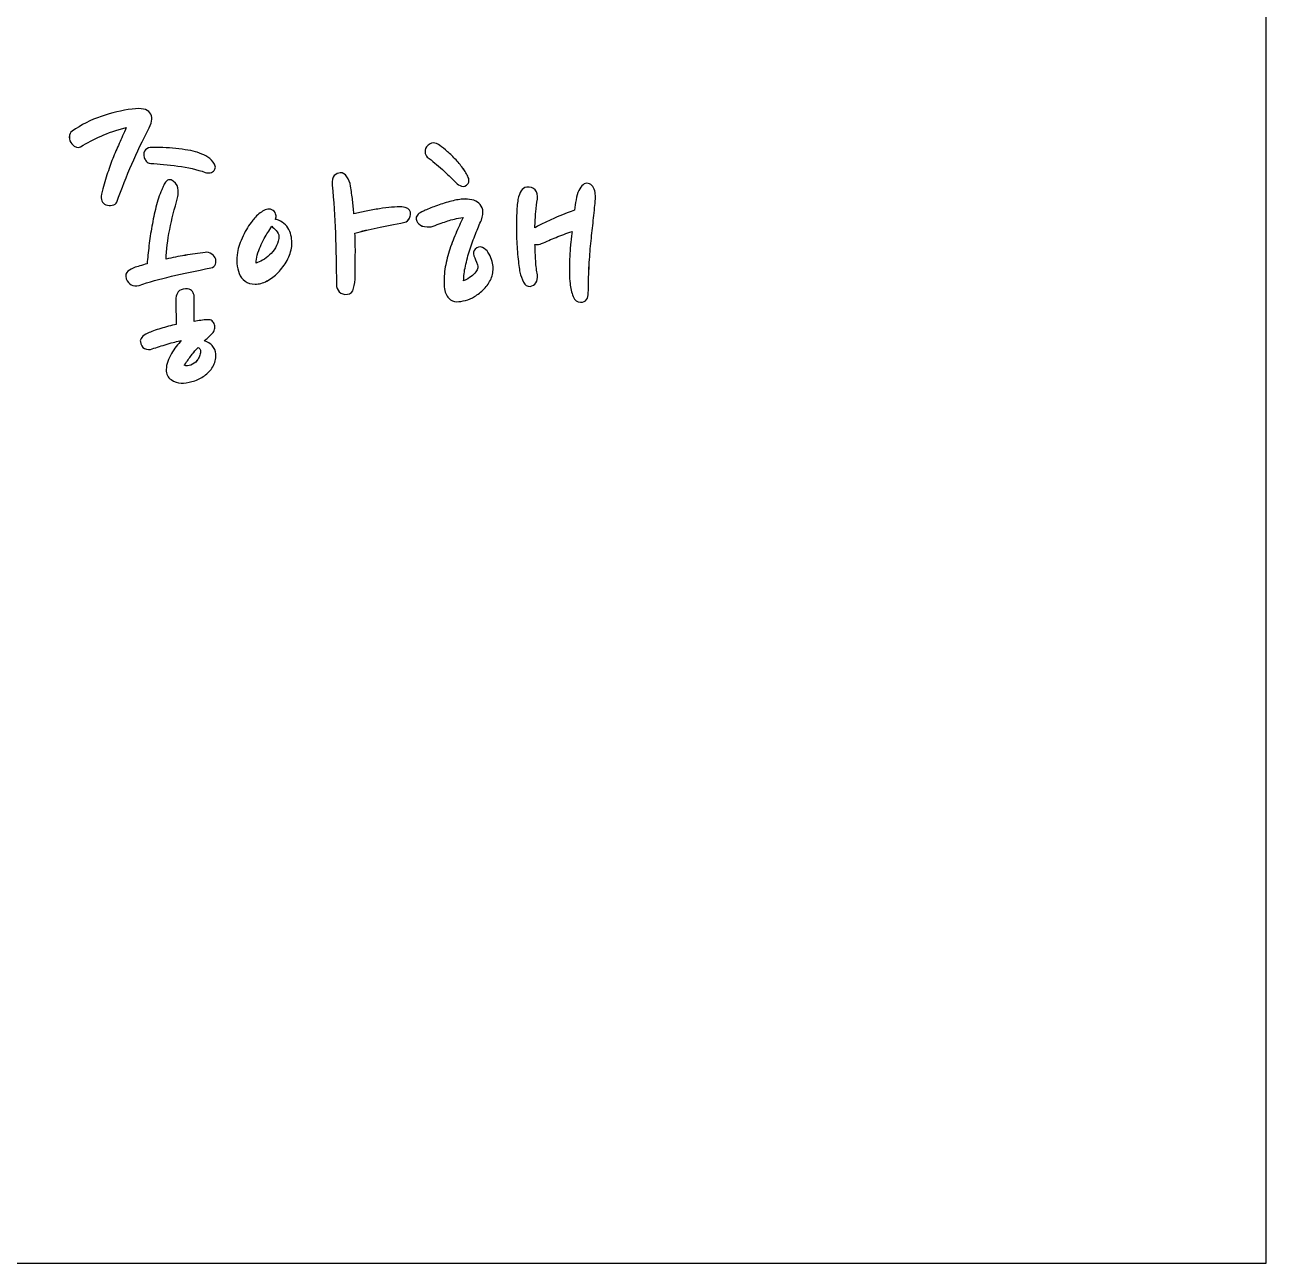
# Model space of a CAD drawing. Extents: x 4 to 1178, y 0 to 800.
# Drawn here: x 346.7 to 438.5, y 225.3 to 316.9 of the extents above; entities that cross this region are included whole.
import ezdxf

# ---------------------------------------------------------------- set-up
doc = ezdxf.new("R2010")
doc.units = 0
doc.header["$MEASUREMENT"] = 0
doc.layers.add('_U_B808_U_C774_U_C5B4_1', color=7, linetype='CONTINUOUS')

# ---------------------------------------------------------------- blocks, each defined once
blk = doc.blocks.new('BLOCK_30')
at = {"layer": '_U_B808_U_C774_U_C5B4_1', "color": 3}
blk.add_open_spline([(355.863, 309.252), (355.379, 308.318), (354.951, 307.42), (354.579, 306.558), (354.207, 305.695), (353.838, 304.76), (353.472, 303.751), (353.412, 303.634), (353.3, 303.558), (353.136, 303.523), (352.973, 303.488), (352.817, 303.501), (352.67, 303.561), (352.374, 303.666), (352.266, 303.924), (352.344, 304.335), (352.483, 304.862), (352.617, 305.337), (352.748, 305.761), (352.878, 306.186), (353.019, 306.588), (353.171, 306.968), (353.323, 307.348), (353.483, 307.721), (353.649, 308.086), (353.816, 308.451), (353.991, 308.845), (354.173, 309.27), (353.459, 309.086), (352.838, 308.876), (352.31, 308.639), (351.781, 308.402), (351.278, 308.139), (350.8, 307.85), (350.591, 307.735), (350.377, 307.803), (350.157, 308.055), (350.026, 308.203), (349.96, 308.373), (349.962, 308.564), (349.964, 308.754), (350.032, 308.9), (350.167, 309.002), (350.839, 309.465), (351.558, 309.828), (352.324, 310.092), (353.09, 310.355), (353.852, 310.535), (354.609, 310.63), (355.278, 310.726), (355.714, 310.637), (355.919, 310.364), (356.124, 310.09), (356.105, 309.719), (355.863, 309.252)], degree=3, knots=[0, 0, 0, 0, 1, 1, 1, 2, 2, 2, 3, 3, 3, 4, 4, 4, 5, 5, 5, 6, 6, 6, 7, 7, 7, 8, 8, 8, 9, 9, 9, 10, 10, 10, 11, 11, 11, 12, 12, 12, 13, 13, 13, 14, 14, 14, 15, 15, 15, 16, 16, 16, 17, 17, 17, 18, 18, 18, 18], dxfattribs=at)
blk = doc.blocks.new('BLOCK_31')
at = {"layer": '_U_B808_U_C774_U_C5B4_1', "color": 3}
blk.add_open_spline([(355.123, 297.592), (354.662, 297.479), (354.345, 297.644), (354.171, 298.086), (354.1, 298.351), (354.142, 298.538), (354.299, 298.646), (354.456, 298.755), (354.602, 298.837), (354.735, 298.895), (354.869, 298.938), (355.018, 298.984), (355.182, 299.034), (355.345, 299.083), (355.524, 299.136), (355.717, 299.193), (355.751, 299.604), (355.796, 300.047), (355.853, 300.524), (355.909, 301), (355.981, 301.48), (356.068, 301.964), (356.154, 302.447), (356.255, 302.919), (356.371, 303.38), (356.487, 303.842), (356.628, 304.269), (356.795, 304.664), (356.841, 304.766), (356.89, 304.876), (356.943, 304.993), (356.996, 305.11), (357.057, 305.204), (357.124, 305.277), (357.191, 305.35), (357.266, 305.393), (357.348, 305.407), (357.429, 305.421), (357.529, 305.383), (357.647, 305.294), (357.897, 305.1), (358.021, 304.875), (358.018, 304.619), (358.015, 304.362), (357.999, 304.175), (357.968, 304.058), (357.738, 303.282), (357.544, 302.502), (357.388, 301.719), (357.232, 300.935), (357.143, 300.206), (357.122, 299.531), (357.568, 299.644), (358.036, 299.739), (358.526, 299.814), (359.016, 299.89), (359.513, 299.962), (360.018, 300.03), (360.181, 300.058), (360.344, 300.013), (360.506, 299.894), (360.668, 299.774), (360.763, 299.656), (360.791, 299.539), (360.82, 299.42), (360.811, 299.292), (360.765, 299.153), (360.719, 299.014), (360.607, 298.924), (360.429, 298.882), (359.359, 298.672), (358.386, 298.465), (357.509, 298.262), (356.632, 298.058), (355.837, 297.835), (355.123, 297.592)], degree=3, knots=[0, 0, 0, 0, 1, 1, 1, 2, 2, 2, 3, 3, 3, 4, 4, 4, 5, 5, 5, 6, 6, 6, 7, 7, 7, 8, 8, 8, 9, 9, 9, 10, 10, 10, 11, 11, 11, 12, 12, 12, 13, 13, 13, 14, 14, 14, 15, 15, 15, 16, 16, 16, 17, 17, 17, 18, 18, 18, 19, 19, 19, 20, 20, 20, 21, 21, 21, 22, 22, 22, 23, 23, 23, 24, 24, 24, 25, 25, 25, 25], dxfattribs=at)
blk = doc.blocks.new('BLOCK_32')
at = {"layer": '_U_B808_U_C774_U_C5B4_1', "color": 3}
blk.add_open_spline([(359.185, 296.869), (359.183, 296.649), (359.183, 296.344), (359.187, 295.955), (359.191, 295.566), (359.191, 295.225), (359.188, 294.932), (359.515, 294.987), (359.849, 295.027), (360.19, 295.054), (360.324, 295.067), (360.435, 295.036), (360.523, 294.962), (360.611, 294.888), (360.669, 294.796), (360.698, 294.685), (360.726, 294.575), (360.729, 294.461), (360.706, 294.344), (360.682, 294.227), (360.625, 294.125), (360.536, 294.037), (360.311, 293.834), (360.117, 293.645), (359.952, 293.471), (360.292, 293.365), (360.52, 293.208), (360.636, 293.002), (360.753, 292.795), (360.81, 292.582), (360.808, 292.362), (360.79, 292.024), (360.69, 291.728), (360.51, 291.473), (360.329, 291.218), (360.112, 291.007), (359.859, 290.841), (359.604, 290.675), (359.329, 290.553), (359.032, 290.475), (358.734, 290.398), (358.467, 290.36), (358.23, 290.362), (357.978, 290.38), (357.731, 290.467), (357.488, 290.623), (357.245, 290.779), (357.125, 291.027), (357.128, 291.364), (357.13, 291.555), (357.169, 291.753), (357.245, 291.957), (357.321, 292.162), (357.412, 292.359), (357.518, 292.549), (357.624, 292.739), (357.741, 292.914), (357.868, 293.074), (357.996, 293.234), (358.119, 293.379), (358.24, 293.51), (357.957, 293.454), (357.612, 293.366), (357.203, 293.246), (356.793, 293.125), (356.425, 293.008), (356.098, 292.894), (355.905, 292.822), (355.716, 292.831), (355.531, 292.921), (355.347, 293.011), (355.241, 293.181), (355.214, 293.431), (355.2, 293.519), (355.238, 293.621), (355.328, 293.738), (355.419, 293.854), (355.568, 293.963), (355.776, 294.064), (355.88, 294.107), (356.018, 294.16), (356.19, 294.224), (356.36, 294.289), (356.539, 294.349), (356.725, 294.406), (356.911, 294.463), (357.104, 294.516), (357.305, 294.566), (357.506, 294.615), (357.695, 294.661), (357.873, 294.703), (357.862, 295.04), (357.854, 295.363), (357.85, 295.671), (357.845, 295.98), (357.845, 296.303), (357.849, 296.64), (357.865, 296.845), (357.923, 297.006), (358.02, 297.123), (358.118, 297.239), (358.293, 297.311), (358.545, 297.337), (358.752, 297.335), (358.904, 297.29), (359, 297.201), (359.095, 297.112), (359.157, 297.001), (359.185, 296.869)], degree=3, knots=[0, 0, 0, 0, 1, 1, 1, 2, 2, 2, 3, 3, 3, 4, 4, 4, 5, 5, 5, 6, 6, 6, 7, 7, 7, 8, 8, 8, 9, 9, 9, 10, 10, 10, 11, 11, 11, 12, 12, 12, 13, 13, 13, 14, 14, 14, 15, 15, 15, 16, 16, 16, 17, 17, 17, 18, 18, 18, 19, 19, 19, 20, 20, 20, 21, 21, 21, 22, 22, 22, 23, 23, 23, 24, 24, 24, 25, 25, 25, 26, 26, 26, 27, 27, 27, 28, 28, 28, 29, 29, 29, 30, 30, 30, 31, 31, 31, 32, 32, 32, 33, 33, 33, 34, 34, 34, 35, 35, 35, 36, 36, 36, 36], dxfattribs=at)
blk = doc.blocks.new('BLOCK_33')
at = {"layer": '_U_B808_U_C774_U_C5B4_1', "color": 3}
blk.add_open_spline([(360.68, 306.1), (360.619, 306.012), (360.523, 305.954), (360.389, 305.927), (360.255, 305.898), (360.129, 305.907), (360.011, 305.952), (359.405, 306.164), (358.732, 306.317), (357.992, 306.413), (357.251, 306.509), (356.585, 306.574), (355.992, 306.609), (355.829, 306.625), (355.715, 306.682), (355.649, 306.778), (355.583, 306.874), (355.536, 306.959), (355.507, 307.033), (355.436, 307.312), (355.467, 307.51), (355.602, 307.626), (355.737, 307.742), (355.885, 307.799), (356.049, 307.797), (356.286, 307.795), (356.563, 307.788), (356.882, 307.778), (357.201, 307.767), (357.519, 307.746), (357.838, 307.713), (358.156, 307.681), (358.456, 307.641), (358.738, 307.594), (359.019, 307.547), (359.248, 307.494), (359.425, 307.433), (359.647, 307.357), (359.861, 307.267), (360.068, 307.163), (360.274, 307.058), (360.451, 306.909), (360.597, 306.717), (360.67, 306.613), (360.721, 306.51), (360.75, 306.407), (360.778, 306.304), (360.755, 306.202), (360.68, 306.1)], degree=3, knots=[0, 0, 0, 0, 1, 1, 1, 2, 2, 2, 3, 3, 3, 4, 4, 4, 5, 5, 5, 6, 6, 6, 7, 7, 7, 8, 8, 8, 9, 9, 9, 10, 10, 10, 11, 11, 11, 12, 12, 12, 13, 13, 13, 14, 14, 14, 15, 15, 15, 16, 16, 16, 16], dxfattribs=at)
blk = doc.blocks.new('BLOCK_34')
at = {"layer": '_U_B808_U_C774_U_C5B4_1', "color": 3}
blk.add_open_spline([(358.466, 291.681), (358.613, 291.621), (358.776, 291.626), (358.955, 291.698), (359.134, 291.77), (359.283, 291.878), (359.403, 292.023), (359.463, 292.096), (359.516, 292.184), (359.562, 292.286), (359.607, 292.389), (359.638, 292.491), (359.654, 292.594), (359.669, 292.696), (359.663, 292.784), (359.634, 292.858), (359.605, 292.932), (359.554, 292.976), (359.48, 292.991), (359.27, 292.773), (359.086, 292.555), (358.928, 292.337), (358.77, 292.118), (358.616, 291.899), (358.466, 291.681)], degree=3, knots=[0, 0, 0, 0, 1, 1, 1, 2, 2, 2, 3, 3, 3, 4, 4, 4, 5, 5, 5, 6, 6, 6, 7, 7, 7, 8, 8, 8, 8], dxfattribs=at)
blk = doc.blocks.new('BLOCK_35')
at = {"layer": '_U_B808_U_C774_U_C5B4_1', "color": 3}
for points, knots in [([(355.863, 309.253), (355.379, 308.318), (354.951, 307.42), (354.579, 306.558), (354.207, 305.696), (353.838, 304.76), (353.472, 303.751), (353.412, 303.634), (353.3, 303.558), (353.136, 303.523), (352.972, 303.488), (352.817, 303.5), (352.67, 303.561), (352.374, 303.667), (352.266, 303.925), (352.344, 304.335), (352.483, 304.862), (352.617, 305.337), (352.748, 305.761), (352.878, 306.186), (353.019, 306.588), (353.171, 306.968), (353.323, 307.348), (353.483, 307.72), (353.649, 308.086), (353.816, 308.451), (353.991, 308.845), (354.173, 309.27), (353.459, 309.086), (352.838, 308.876), (352.309, 308.639), (351.781, 308.403), (351.277, 308.139), (350.8, 307.851), (350.591, 307.735), (350.377, 307.803), (350.157, 308.055), (350.026, 308.203), (349.96, 308.372), (349.963, 308.563), (349.964, 308.754), (350.033, 308.9), (350.167, 309.002), (350.839, 309.465), (351.557, 309.828), (352.324, 310.092), (353.09, 310.355), (353.852, 310.534), (354.61, 310.63), (355.278, 310.725), (355.714, 310.638), (355.919, 310.364), (356.124, 310.089), (356.105, 309.72), (355.863, 309.253)], [0, 0, 0, 0, 1, 1, 1, 2, 2, 2, 3, 3, 3, 4, 4, 4, 5, 5, 5, 6, 6, 6, 7, 7, 7, 8, 8, 8, 9, 9, 9, 10, 10, 10, 11, 11, 11, 12, 12, 12, 13, 13, 13, 14, 14, 14, 15, 15, 15, 16, 16, 16, 17, 17, 17, 18, 18, 18, 18]), ([(360.68, 306.1), (360.619, 306.012), (360.523, 305.954), (360.389, 305.926), (360.255, 305.899), (360.129, 305.907), (360.011, 305.952), (359.405, 306.164), (358.732, 306.317), (357.992, 306.413), (357.251, 306.508), (356.585, 306.574), (355.992, 306.61), (355.829, 306.625), (355.715, 306.682), (355.649, 306.778), (355.584, 306.874), (355.536, 306.959), (355.507, 307.033), (355.435, 307.312), (355.468, 307.51), (355.602, 307.626), (355.736, 307.742), (355.885, 307.799), (356.048, 307.797), (356.285, 307.795), (356.563, 307.789), (356.882, 307.778), (357.201, 307.768), (357.52, 307.745), (357.838, 307.713), (358.156, 307.681), (358.456, 307.641), (358.738, 307.594), (359.019, 307.547), (359.248, 307.494), (359.425, 307.433), (359.647, 307.357), (359.861, 307.268), (360.068, 307.162), (360.274, 307.058), (360.45, 306.909), (360.597, 306.717), (360.67, 306.613), (360.721, 306.51), (360.75, 306.407), (360.778, 306.304), (360.755, 306.201), (360.68, 306.1)], [0, 0, 0, 0, 1, 1, 1, 2, 2, 2, 3, 3, 3, 4, 4, 4, 5, 5, 5, 6, 6, 6, 7, 7, 7, 8, 8, 8, 9, 9, 9, 10, 10, 10, 11, 11, 11, 12, 12, 12, 13, 13, 13, 14, 14, 14, 15, 15, 15, 16, 16, 16, 16]), ([(355.123, 297.592), (354.662, 297.48), (354.345, 297.645), (354.171, 298.086), (354.1, 298.351), (354.143, 298.538), (354.299, 298.646), (354.456, 298.754), (354.602, 298.837), (354.735, 298.895), (354.869, 298.937), (355.018, 298.984), (355.182, 299.033), (355.345, 299.083), (355.524, 299.136), (355.717, 299.193), (355.751, 299.604), (355.796, 300.047), (355.853, 300.524), (355.909, 301.001), (355.981, 301.481), (356.068, 301.964), (356.154, 302.447), (356.255, 302.919), (356.371, 303.381), (356.487, 303.842), (356.628, 304.269), (356.795, 304.664), (356.841, 304.766), (356.89, 304.876), (356.943, 304.993), (356.996, 305.11), (357.057, 305.204), (357.124, 305.277), (357.192, 305.35), (357.266, 305.393), (357.348, 305.407), (357.429, 305.421), (357.529, 305.383), (357.647, 305.294), (357.897, 305.1), (358.021, 304.875), (358.018, 304.619), (358.015, 304.361), (357.999, 304.175), (357.968, 304.058), (357.738, 303.282), (357.544, 302.503), (357.388, 301.719), (357.232, 300.936), (357.143, 300.206), (357.121, 299.532), (357.568, 299.644), (358.036, 299.739), (358.525, 299.815), (359.016, 299.89), (359.513, 299.962), (360.018, 300.031), (360.181, 300.058), (360.344, 300.013), (360.506, 299.894), (360.668, 299.774), (360.763, 299.656), (360.792, 299.539), (360.82, 299.421), (360.811, 299.292), (360.765, 299.154), (360.719, 299.014), (360.607, 298.924), (360.429, 298.882), (359.359, 298.673), (358.386, 298.465), (357.509, 298.261), (356.632, 298.058), (355.837, 297.835), (355.123, 297.592)], [0, 0, 0, 0, 1, 1, 1, 2, 2, 2, 3, 3, 3, 4, 4, 4, 5, 5, 5, 6, 6, 6, 7, 7, 7, 8, 8, 8, 9, 9, 9, 10, 10, 10, 11, 11, 11, 12, 12, 12, 13, 13, 13, 14, 14, 14, 15, 15, 15, 16, 16, 16, 17, 17, 17, 18, 18, 18, 19, 19, 19, 20, 20, 20, 21, 21, 21, 22, 22, 22, 23, 23, 23, 24, 24, 24, 25, 25, 25, 25]), ([(359.185, 296.869), (359.183, 296.649), (359.183, 296.344), (359.187, 295.956), (359.191, 295.566), (359.191, 295.225), (359.188, 294.932), (359.514, 294.987), (359.849, 295.028), (360.19, 295.054), (360.324, 295.067), (360.435, 295.037), (360.523, 294.962), (360.611, 294.888), (360.669, 294.795), (360.698, 294.685), (360.726, 294.575), (360.729, 294.461), (360.706, 294.344), (360.682, 294.226), (360.625, 294.125), (360.536, 294.037), (360.311, 293.834), (360.116, 293.646), (359.952, 293.471), (360.291, 293.365), (360.52, 293.208), (360.636, 293.002), (360.753, 292.795), (360.81, 292.581), (360.808, 292.361), (360.79, 292.025), (360.691, 291.728), (360.51, 291.473), (360.329, 291.218), (360.112, 291.008), (359.859, 290.841), (359.604, 290.675), (359.329, 290.553), (359.032, 290.475), (358.734, 290.398), (358.467, 290.36), (358.23, 290.363), (357.978, 290.38), (357.731, 290.467), (357.487, 290.623), (357.245, 290.779), (357.125, 291.027), (357.128, 291.365), (357.13, 291.554), (357.169, 291.753), (357.245, 291.957), (357.322, 292.162), (357.413, 292.359), (357.518, 292.549), (357.624, 292.739), (357.741, 292.914), (357.868, 293.074), (357.996, 293.235), (358.119, 293.379), (358.239, 293.511), (357.957, 293.455), (357.612, 293.366), (357.203, 293.246), (356.793, 293.125), (356.426, 293.008), (356.098, 292.894), (355.905, 292.822), (355.716, 292.831), (355.532, 292.921), (355.347, 293.011), (355.241, 293.181), (355.214, 293.431), (355.2, 293.519), (355.238, 293.621), (355.328, 293.738), (355.419, 293.854), (355.568, 293.962), (355.776, 294.063), (355.881, 294.107), (356.018, 294.16), (356.19, 294.224), (356.36, 294.289), (356.539, 294.349), (356.725, 294.406), (356.911, 294.462), (357.104, 294.516), (357.305, 294.566), (357.506, 294.614), (357.695, 294.661), (357.873, 294.703), (357.862, 295.04), (357.854, 295.363), (357.85, 295.671), (357.845, 295.98), (357.845, 296.302), (357.849, 296.64), (357.865, 296.845), (357.922, 297.006), (358.021, 297.123), (358.118, 297.239), (358.292, 297.311), (358.545, 297.337), (358.752, 297.335), (358.904, 297.29), (359, 297.201), (359.095, 297.112), (359.157, 297.002), (359.185, 296.869)], [0, 0, 0, 0, 1, 1, 1, 2, 2, 2, 3, 3, 3, 4, 4, 4, 5, 5, 5, 6, 6, 6, 7, 7, 7, 8, 8, 8, 9, 9, 9, 10, 10, 10, 11, 11, 11, 12, 12, 12, 13, 13, 13, 14, 14, 14, 15, 15, 15, 16, 16, 16, 17, 17, 17, 18, 18, 18, 19, 19, 19, 20, 20, 20, 21, 21, 21, 22, 22, 22, 23, 23, 23, 24, 24, 24, 25, 25, 25, 26, 26, 26, 27, 27, 27, 28, 28, 28, 29, 29, 29, 30, 30, 30, 31, 31, 31, 32, 32, 32, 33, 33, 33, 34, 34, 34, 35, 35, 35, 36, 36, 36, 36]), ([(358.466, 291.681), (358.613, 291.621), (358.777, 291.626), (358.955, 291.698), (359.134, 291.77), (359.283, 291.878), (359.403, 292.024), (359.463, 292.096), (359.516, 292.184), (359.561, 292.286), (359.607, 292.389), (359.638, 292.492), (359.654, 292.594), (359.67, 292.696), (359.663, 292.785), (359.634, 292.857), (359.605, 292.931), (359.554, 292.976), (359.48, 292.992), (359.27, 292.774), (359.086, 292.555), (358.928, 292.337), (358.771, 292.118), (358.616, 291.899), (358.466, 291.681)], [0, 0, 0, 0, 1, 1, 1, 2, 2, 2, 3, 3, 3, 4, 4, 4, 5, 5, 5, 6, 6, 6, 7, 7, 7, 8, 8, 8, 8])]:
    blk.add_open_spline(points, degree=3, knots=knots, dxfattribs=at)
blk = doc.blocks.new('BLOCK_36')
at = {"layer": '_U_B808_U_C774_U_C5B4_1', "color": 3}
blk.add_open_spline([(365.249, 302.664), (365.248, 302.619), (365.233, 302.553), (365.202, 302.466), (365.232, 302.465), (365.306, 302.45), (365.424, 302.419), (365.837, 302.239), (366.117, 301.961), (366.261, 301.586), (366.405, 301.21), (366.454, 300.838), (366.406, 300.472), (366.357, 300.121), (366.243, 299.777), (366.061, 299.441), (365.88, 299.105), (365.662, 298.807), (365.407, 298.545), (365.152, 298.283), (364.876, 298.073), (364.578, 297.915), (364.28, 297.756), (363.99, 297.679), (363.708, 297.682), (363.397, 297.685), (363.146, 297.76), (362.954, 297.91), (362.763, 298.058), (362.62, 298.243), (362.526, 298.464), (362.432, 298.685), (362.376, 298.935), (362.356, 299.214), (362.337, 299.493), (362.351, 299.765), (362.398, 300.028), (362.461, 300.395), (362.598, 300.8), (362.81, 301.246), (363.022, 301.691), (363.248, 302.06), (363.489, 302.351), (363.549, 302.438), (363.631, 302.537), (363.736, 302.646), (363.841, 302.755), (363.953, 302.856), (364.073, 302.951), (364.192, 303.045), (364.319, 303.12), (364.453, 303.178), (364.587, 303.235), (364.713, 303.249), (364.832, 303.218), (364.994, 303.187), (365.109, 303.109), (365.174, 302.983), (365.24, 302.858), (365.264, 302.751), (365.249, 302.664)], degree=3, knots=[0, 0, 0, 0, 1, 1, 1, 2, 2, 2, 3, 3, 3, 4, 4, 4, 5, 5, 5, 6, 6, 6, 7, 7, 7, 8, 8, 8, 9, 9, 9, 10, 10, 10, 11, 11, 11, 12, 12, 12, 13, 13, 13, 14, 14, 14, 15, 15, 15, 16, 16, 16, 17, 17, 17, 18, 18, 18, 19, 19, 19, 20, 20, 20, 20], dxfattribs=at)
blk = doc.blocks.new('BLOCK_37')
at = {"layer": '_U_B808_U_C774_U_C5B4_1', "color": 3}
blk.add_open_spline([(364.637, 301.503), (364.561, 301.386), (364.474, 301.237), (364.376, 301.054), (364.278, 300.871), (364.184, 300.678), (364.092, 300.474), (364.001, 300.269), (363.925, 300.057), (363.864, 299.838), (363.802, 299.618), (363.77, 299.42), (363.769, 299.244), (363.917, 299.287), (364.081, 299.358), (364.26, 299.459), (364.439, 299.56), (364.611, 299.687), (364.776, 299.839), (364.94, 299.992), (365.083, 300.17), (365.203, 300.374), (365.324, 300.579), (365.408, 300.805), (365.455, 301.054), (365.486, 301.245), (365.448, 301.41), (365.338, 301.551), (365.228, 301.691), (365.114, 301.806), (364.996, 301.895), (364.996, 301.895), (364.93, 301.962), (364.93, 301.962), (364.84, 301.802), (364.742, 301.648), (364.637, 301.503)], degree=3, knots=[0, 0, 0, 0, 1, 1, 1, 2, 2, 2, 3, 3, 3, 4, 4, 4, 5, 5, 5, 6, 6, 6, 7, 7, 7, 8, 8, 8, 9, 9, 9, 10, 10, 10, 11, 11, 11, 12, 12, 12, 12], dxfattribs=at)
blk = doc.blocks.new('BLOCK_38')
at = {"layer": '_U_B808_U_C774_U_C5B4_1', "color": 3}
blk.add_open_spline([(371.099, 298.29), (371.095, 297.952), (371.059, 297.648), (370.989, 297.377), (370.92, 297.106), (370.766, 296.957), (370.529, 296.931), (370.276, 296.903), (370.077, 296.964), (369.93, 297.112), (369.783, 297.261), (369.711, 297.452), (369.714, 297.687), (369.712, 298.993), (369.687, 300.252), (369.641, 301.463), (369.593, 302.675), (369.516, 303.853), (369.409, 304.999), (369.368, 305.351), (369.419, 305.589), (369.561, 305.713), (369.703, 305.836), (369.848, 305.904), (369.997, 305.917), (370.189, 305.93), (370.355, 305.833), (370.494, 305.626), (370.633, 305.419), (370.723, 305.191), (370.765, 304.941), (370.821, 304.574), (370.869, 304.225), (370.91, 303.894), (370.952, 303.563), (370.985, 303.229), (371.012, 302.892), (371.294, 302.962), (371.598, 303.029), (371.925, 303.091), (372.252, 303.154), (372.575, 303.209), (372.895, 303.258), (373.214, 303.306), (373.514, 303.343), (373.796, 303.369), (374.078, 303.396), (374.331, 303.408), (374.553, 303.406), (374.938, 303.373), (375.152, 303.238), (375.194, 303.003), (375.222, 302.9), (375.199, 302.757), (375.123, 302.575), (375.047, 302.392), (374.927, 302.287), (374.764, 302.259), (374.006, 302.105), (373.326, 301.969), (372.725, 301.851), (372.123, 301.732), (371.577, 301.601), (371.086, 301.46), (371.11, 300.916), (371.12, 300.381), (371.114, 299.852), (371.109, 299.324), (371.104, 298.803), (371.099, 298.29)], degree=3, knots=[0, 0, 0, 0, 1, 1, 1, 2, 2, 2, 3, 3, 3, 4, 4, 4, 5, 5, 5, 6, 6, 6, 7, 7, 7, 8, 8, 8, 9, 9, 9, 10, 10, 10, 11, 11, 11, 12, 12, 12, 13, 13, 13, 14, 14, 14, 15, 15, 15, 16, 16, 16, 17, 17, 17, 18, 18, 18, 19, 19, 19, 20, 20, 20, 21, 21, 21, 22, 22, 22, 23, 23, 23, 23], dxfattribs=at)
blk = doc.blocks.new('BLOCK_39')
at = {"layer": '_U_B808_U_C774_U_C5B4_1', "color": 3}
for points, knots in [([(371.099, 298.29), (371.095, 297.952), (371.059, 297.648), (370.989, 297.377), (370.92, 297.106), (370.766, 296.957), (370.529, 296.93), (370.276, 296.904), (370.077, 296.964), (369.93, 297.113), (369.783, 297.261), (369.711, 297.452), (369.713, 297.687), (369.712, 298.993), (369.687, 300.253), (369.641, 301.463), (369.593, 302.674), (369.516, 303.853), (369.409, 304.999), (369.368, 305.352), (369.419, 305.589), (369.561, 305.713), (369.703, 305.836), (369.848, 305.904), (369.997, 305.918), (370.19, 305.93), (370.355, 305.833), (370.494, 305.627), (370.633, 305.42), (370.723, 305.191), (370.765, 304.941), (370.821, 304.574), (370.869, 304.225), (370.91, 303.894), (370.952, 303.564), (370.985, 303.229), (371.011, 302.892), (371.294, 302.962), (371.599, 303.028), (371.926, 303.092), (372.252, 303.154), (372.575, 303.209), (372.894, 303.257), (373.214, 303.306), (373.515, 303.343), (373.797, 303.37), (374.078, 303.396), (374.331, 303.408), (374.553, 303.406), (374.938, 303.373), (375.152, 303.239), (375.194, 303.003), (375.222, 302.9), (375.199, 302.757), (375.123, 302.574), (375.047, 302.392), (374.927, 302.287), (374.764, 302.259), (374.006, 302.105), (373.326, 301.969), (372.725, 301.851), (372.123, 301.731), (371.577, 301.601), (371.086, 301.459), (371.11, 300.917), (371.12, 300.381), (371.114, 299.852), (371.109, 299.325), (371.104, 298.803), (371.099, 298.29)], [0, 0, 0, 0, 1, 1, 1, 2, 2, 2, 3, 3, 3, 4, 4, 4, 5, 5, 5, 6, 6, 6, 7, 7, 7, 8, 8, 8, 9, 9, 9, 10, 10, 10, 11, 11, 11, 12, 12, 12, 13, 13, 13, 14, 14, 14, 15, 15, 15, 16, 16, 16, 17, 17, 17, 18, 18, 18, 19, 19, 19, 20, 20, 20, 21, 21, 21, 22, 22, 22, 23, 23, 23, 23]), ([(365.249, 302.663), (365.248, 302.62), (365.233, 302.553), (365.202, 302.466), (365.232, 302.465), (365.306, 302.45), (365.425, 302.42), (365.838, 302.239), (366.117, 301.962), (366.261, 301.586), (366.405, 301.21), (366.453, 300.839), (366.406, 300.473), (366.358, 300.121), (366.243, 299.777), (366.061, 299.441), (365.88, 299.105), (365.662, 298.807), (365.407, 298.545), (365.153, 298.283), (364.876, 298.073), (364.578, 297.916), (364.28, 297.757), (363.99, 297.679), (363.708, 297.682), (363.397, 297.685), (363.146, 297.761), (362.955, 297.909), (362.763, 298.058), (362.621, 298.243), (362.527, 298.464), (362.432, 298.686), (362.376, 298.935), (362.356, 299.214), (362.337, 299.493), (362.351, 299.765), (362.398, 300.028), (362.46, 300.395), (362.598, 300.8), (362.81, 301.246), (363.023, 301.692), (363.248, 302.06), (363.489, 302.351), (363.549, 302.439), (363.631, 302.537), (363.737, 302.646), (363.841, 302.754), (363.953, 302.856), (364.073, 302.95), (364.192, 303.044), (364.319, 303.12), (364.453, 303.178), (364.587, 303.235), (364.714, 303.249), (364.832, 303.218), (364.994, 303.187), (365.109, 303.109), (365.174, 302.984), (365.24, 302.858), (365.264, 302.751), (365.249, 302.663)], [0, 0, 0, 0, 1, 1, 1, 2, 2, 2, 3, 3, 3, 4, 4, 4, 5, 5, 5, 6, 6, 6, 7, 7, 7, 8, 8, 8, 9, 9, 9, 10, 10, 10, 11, 11, 11, 12, 12, 12, 13, 13, 13, 14, 14, 14, 15, 15, 15, 16, 16, 16, 17, 17, 17, 18, 18, 18, 19, 19, 19, 20, 20, 20, 20]), ([(364.637, 301.503), (364.561, 301.386), (364.474, 301.237), (364.376, 301.054), (364.278, 300.871), (364.183, 300.678), (364.092, 300.474), (364.001, 300.269), (363.925, 300.057), (363.863, 299.838), (363.802, 299.618), (363.77, 299.421), (363.768, 299.244), (363.917, 299.287), (364.081, 299.358), (364.26, 299.459), (364.439, 299.56), (364.61, 299.687), (364.776, 299.839), (364.94, 299.992), (365.082, 300.17), (365.203, 300.375), (365.324, 300.579), (365.408, 300.805), (365.455, 301.054), (365.486, 301.245), (365.447, 301.41), (365.338, 301.551), (365.228, 301.691), (365.114, 301.806), (364.997, 301.895), (364.997, 301.895), (364.93, 301.962), (364.93, 301.962), (364.84, 301.802), (364.742, 301.648), (364.637, 301.503)], [0, 0, 0, 0, 1, 1, 1, 2, 2, 2, 3, 3, 3, 4, 4, 4, 5, 5, 5, 6, 6, 6, 7, 7, 7, 8, 8, 8, 9, 9, 9, 10, 10, 10, 11, 11, 11, 12, 12, 12, 12])]:
    blk.add_open_spline(points, degree=3, knots=knots, dxfattribs=at)
blk = doc.blocks.new('BLOCK_40')
at = {"layer": '_U_B808_U_C774_U_C5B4_1', "color": 3}
blk.add_open_spline([(379.051, 303.977), (379.289, 303.989), (379.515, 303.972), (379.729, 303.926), (379.943, 303.88), (380.121, 303.794), (380.26, 303.667), (380.4, 303.541), (380.491, 303.375), (380.533, 303.169), (380.576, 302.963), (380.543, 302.714), (380.437, 302.422), (380.3, 302.115), (380.156, 301.772), (380.004, 301.392), (379.852, 301.011), (379.71, 300.62), (379.581, 300.218), (379.45, 299.816), (379.342, 299.417), (379.257, 299.022), (379.171, 298.626), (379.127, 298.26), (379.124, 297.922), (379.571, 298.138), (379.869, 298.359), (380.02, 298.585), (380.17, 298.811), (380.216, 298.99), (380.159, 299.123), (380.043, 299.373), (379.952, 299.594), (379.887, 299.786), (379.823, 299.977), (379.85, 300.138), (379.97, 300.269), (380.135, 300.444), (380.317, 300.482), (380.516, 300.385), (380.716, 300.287), (380.851, 300.172), (380.924, 300.039), (381.158, 299.67), (381.284, 299.32), (381.303, 298.99), (381.322, 298.66), (381.271, 298.355), (381.149, 298.078), (381.027, 297.8), (380.855, 297.549), (380.63, 297.324), (380.405, 297.098), (380.173, 296.914), (379.935, 296.769), (379.726, 296.639), (379.502, 296.543), (379.265, 296.479), (379.027, 296.415), (378.811, 296.385), (378.619, 296.387), (378.396, 296.389), (378.197, 296.475), (378.021, 296.646), (377.845, 296.816), (377.736, 297.092), (377.696, 297.475), (377.656, 297.9), (377.671, 298.337), (377.742, 298.784), (377.814, 299.231), (377.918, 299.674), (378.056, 300.112), (378.194, 300.551), (378.354, 300.983), (378.536, 301.406), (378.718, 301.83), (378.9, 302.232), (379.082, 302.612), (378.622, 302.543), (378.243, 302.459), (377.945, 302.359), (377.647, 302.259), (377.29, 302.131), (376.874, 301.973), (376.695, 301.902), (376.484, 301.889), (376.239, 301.936), (375.995, 301.982), (375.822, 302.087), (375.72, 302.249), (375.647, 302.368), (375.611, 302.471), (375.612, 302.559), (375.613, 302.647), (375.666, 302.749), (375.771, 302.865), (375.816, 302.909), (375.957, 302.988), (376.196, 303.103), (376.434, 303.218), (376.721, 303.336), (377.055, 303.458), (377.39, 303.579), (377.736, 303.689), (378.093, 303.788), (378.45, 303.887), (378.769, 303.95), (379.051, 303.977)], degree=3, knots=[0, 0, 0, 0, 1, 1, 1, 2, 2, 2, 3, 3, 3, 4, 4, 4, 5, 5, 5, 6, 6, 6, 7, 7, 7, 8, 8, 8, 9, 9, 9, 10, 10, 10, 11, 11, 11, 12, 12, 12, 13, 13, 13, 14, 14, 14, 15, 15, 15, 16, 16, 16, 17, 17, 17, 18, 18, 18, 19, 19, 19, 20, 20, 20, 21, 21, 21, 22, 22, 22, 23, 23, 23, 24, 24, 24, 25, 25, 25, 26, 26, 26, 27, 27, 27, 28, 28, 28, 29, 29, 29, 30, 30, 30, 31, 31, 31, 32, 32, 32, 33, 33, 33, 34, 34, 34, 35, 35, 35, 36, 36, 36, 36], dxfattribs=at)
blk = doc.blocks.new('BLOCK_41')
at = {"layer": '_U_B808_U_C774_U_C5B4_1', "color": 3}
blk.add_open_spline([(379.329, 305.009), (379.164, 304.893), (379.008, 304.88), (378.861, 304.97), (378.714, 305.059), (378.581, 305.163), (378.464, 305.282), (378.229, 305.533), (377.925, 305.826), (377.55, 306.161), (377.175, 306.495), (376.804, 306.803), (376.436, 307.085), (376.333, 307.16), (376.279, 307.289), (376.273, 307.472), (376.267, 307.655), (376.324, 307.805), (376.445, 307.922), (376.504, 307.994), (376.609, 308.056), (376.758, 308.106), (376.906, 308.155), (377.076, 308.121), (377.268, 308.002), (377.401, 307.912), (377.57, 307.782), (377.776, 307.611), (377.982, 307.44), (378.191, 307.247), (378.404, 307.033), (378.616, 306.817), (378.814, 306.592), (378.997, 306.355), (379.18, 306.118), (379.323, 305.89), (379.424, 305.668), (379.497, 305.55), (379.529, 305.429), (379.521, 305.304), (379.512, 305.179), (379.448, 305.081), (379.329, 305.009)], degree=3, knots=[0, 0, 0, 0, 1, 1, 1, 2, 2, 2, 3, 3, 3, 4, 4, 4, 5, 5, 5, 6, 6, 6, 7, 7, 7, 8, 8, 8, 9, 9, 9, 10, 10, 10, 11, 11, 11, 12, 12, 12, 13, 13, 13, 14, 14, 14, 14], dxfattribs=at)
blk = doc.blocks.new('BLOCK_42')
at = {"layer": '_U_B808_U_C774_U_C5B4_1', "color": 3}
blk.add_open_spline([(388.344, 297.015), (388.357, 296.839), (388.315, 296.681), (388.217, 296.543), (388.119, 296.404), (387.967, 296.336), (387.759, 296.338), (387.507, 296.341), (387.327, 296.486), (387.219, 296.773), (387.11, 297.06), (387.036, 297.38), (386.995, 297.733), (386.967, 297.953), (386.952, 298.239), (386.948, 298.592), (386.944, 298.944), (386.951, 299.311), (386.97, 299.692), (386.989, 300.074), (387.015, 300.433), (387.048, 300.77), (387.081, 301.107), (387.113, 301.378), (387.145, 301.584), (386.713, 301.441), (386.319, 301.295), (385.962, 301.144), (385.604, 300.994), (385.247, 300.84), (384.89, 300.682), (384.755, 300.61), (384.592, 300.589), (384.4, 300.621), (384.41, 300.195), (384.428, 299.788), (384.454, 299.399), (384.48, 299.009), (384.521, 298.668), (384.577, 298.373), (384.604, 298.124), (384.569, 297.926), (384.471, 297.78), (384.373, 297.634), (384.227, 297.548), (384.035, 297.52), (383.827, 297.493), (383.665, 297.598), (383.549, 297.834), (383.432, 298.07), (383.346, 298.312), (383.289, 298.563), (383.233, 298.842), (383.181, 299.224), (383.134, 299.709), (383.087, 300.194), (383.055, 300.701), (383.038, 301.229), (383.021, 301.757), (383.022, 302.267), (383.042, 302.759), (383.062, 303.25), (383.096, 303.642), (383.143, 303.935), (383.205, 304.214), (383.282, 304.43), (383.372, 304.583), (383.463, 304.736), (383.604, 304.826), (383.797, 304.854), (384.05, 304.895), (384.253, 304.831), (384.407, 304.66), (384.561, 304.49), (384.622, 304.258), (384.589, 303.965), (384.527, 303.702), (384.483, 303.386), (384.457, 303.02), (384.431, 302.653), (384.409, 302.264), (384.39, 301.854), (384.643, 301.998), (384.915, 302.138), (385.206, 302.275), (385.496, 302.411), (385.776, 302.537), (386.044, 302.651), (386.312, 302.766), (386.558, 302.866), (386.781, 302.952), (387.004, 303.038), (387.183, 303.102), (387.316, 303.145), (387.349, 303.409), (387.388, 303.669), (387.436, 303.925), (387.483, 304.181), (387.552, 304.412), (387.643, 304.617), (387.734, 304.792), (387.838, 304.93), (387.958, 305.032), (388.078, 305.133), (388.204, 305.168), (388.337, 305.138), (388.485, 305.107), (388.599, 305.029), (388.68, 304.903), (388.76, 304.778), (388.814, 304.634), (388.842, 304.473), (388.87, 304.311), (388.88, 304.145), (388.871, 303.977), (388.861, 303.808), (388.849, 303.658), (388.833, 303.526), (388.783, 303.013), (388.73, 302.511), (388.673, 302.02), (388.616, 301.528), (388.563, 301.023), (388.513, 300.502), (388.463, 299.982), (388.424, 299.435), (388.396, 298.863), (388.368, 298.291), (388.351, 297.675), (388.344, 297.015)], degree=3, knots=[0, 0, 0, 0, 1, 1, 1, 2, 2, 2, 3, 3, 3, 4, 4, 4, 5, 5, 5, 6, 6, 6, 7, 7, 7, 8, 8, 8, 9, 9, 9, 10, 10, 10, 11, 11, 11, 12, 12, 12, 13, 13, 13, 14, 14, 14, 15, 15, 15, 16, 16, 16, 17, 17, 17, 18, 18, 18, 19, 19, 19, 20, 20, 20, 21, 21, 21, 22, 22, 22, 23, 23, 23, 24, 24, 24, 25, 25, 25, 26, 26, 26, 27, 27, 27, 28, 28, 28, 29, 29, 29, 30, 30, 30, 31, 31, 31, 32, 32, 32, 33, 33, 33, 34, 34, 34, 35, 35, 35, 36, 36, 36, 37, 37, 37, 38, 38, 38, 39, 39, 39, 40, 40, 40, 41, 41, 41, 42, 42, 42, 43, 43, 43, 43], dxfattribs=at)
blk = doc.blocks.new('BLOCK_43')
at = {"layer": '_U_B808_U_C774_U_C5B4_1', "color": 3}
for points, knots in [([(379.329, 305.009), (379.164, 304.893), (379.008, 304.88), (378.861, 304.97), (378.714, 305.059), (378.581, 305.163), (378.464, 305.282), (378.229, 305.534), (377.925, 305.827), (377.55, 306.161), (377.175, 306.494), (376.804, 306.802), (376.436, 307.086), (376.333, 307.159), (376.279, 307.289), (376.273, 307.473), (376.267, 307.655), (376.325, 307.805), (376.445, 307.921), (376.505, 307.994), (376.609, 308.056), (376.758, 308.105), (376.906, 308.156), (377.077, 308.121), (377.268, 308.001), (377.401, 307.913), (377.57, 307.782), (377.776, 307.611), (377.982, 307.44), (378.191, 307.247), (378.404, 307.033), (378.617, 306.818), (378.814, 306.591), (378.998, 306.355), (379.181, 306.118), (379.323, 305.89), (379.424, 305.668), (379.497, 305.55), (379.529, 305.429), (379.521, 305.305), (379.512, 305.179), (379.448, 305.081), (379.329, 305.009)], [0, 0, 0, 0, 1, 1, 1, 2, 2, 2, 3, 3, 3, 4, 4, 4, 5, 5, 5, 6, 6, 6, 7, 7, 7, 8, 8, 8, 9, 9, 9, 10, 10, 10, 11, 11, 11, 12, 12, 12, 13, 13, 13, 14, 14, 14, 14]), ([(388.345, 297.015), (388.357, 296.839), (388.315, 296.681), (388.217, 296.543), (388.12, 296.404), (387.967, 296.337), (387.759, 296.339), (387.507, 296.341), (387.327, 296.485), (387.219, 296.773), (387.11, 297.06), (387.036, 297.38), (386.995, 297.733), (386.967, 297.953), (386.951, 298.24), (386.948, 298.592), (386.944, 298.945), (386.951, 299.31), (386.97, 299.692), (386.989, 300.074), (387.015, 300.433), (387.048, 300.77), (387.081, 301.108), (387.113, 301.379), (387.145, 301.584), (386.714, 301.441), (386.319, 301.294), (385.962, 301.144), (385.605, 300.994), (385.247, 300.84), (384.89, 300.682), (384.756, 300.609), (384.592, 300.589), (384.4, 300.621), (384.41, 300.195), (384.428, 299.788), (384.454, 299.398), (384.48, 299.009), (384.521, 298.668), (384.577, 298.373), (384.604, 298.124), (384.569, 297.926), (384.471, 297.78), (384.373, 297.634), (384.227, 297.548), (384.035, 297.52), (383.827, 297.493), (383.665, 297.597), (383.549, 297.834), (383.432, 298.069), (383.346, 298.313), (383.289, 298.563), (383.232, 298.843), (383.181, 299.225), (383.134, 299.709), (383.087, 300.194), (383.055, 300.7), (383.038, 301.229), (383.021, 301.757), (383.023, 302.267), (383.042, 302.759), (383.062, 303.251), (383.096, 303.643), (383.143, 303.936), (383.205, 304.214), (383.282, 304.429), (383.372, 304.583), (383.463, 304.736), (383.604, 304.826), (383.797, 304.854), (384.05, 304.895), (384.253, 304.831), (384.407, 304.661), (384.561, 304.49), (384.622, 304.258), (384.589, 303.965), (384.527, 303.701), (384.483, 303.386), (384.457, 303.02), (384.431, 302.653), (384.408, 302.264), (384.39, 301.854), (384.643, 301.998), (384.915, 302.137), (385.206, 302.275), (385.497, 302.412), (385.776, 302.537), (386.044, 302.651), (386.312, 302.766), (386.557, 302.866), (386.781, 302.952), (387.004, 303.038), (387.183, 303.102), (387.316, 303.146), (387.349, 303.409), (387.389, 303.669), (387.436, 303.926), (387.483, 304.181), (387.551, 304.412), (387.643, 304.617), (387.734, 304.792), (387.839, 304.93), (387.958, 305.032), (388.078, 305.133), (388.204, 305.169), (388.337, 305.138), (388.485, 305.108), (388.6, 305.029), (388.68, 304.903), (388.76, 304.778), (388.814, 304.634), (388.842, 304.473), (388.87, 304.311), (388.88, 304.145), (388.871, 303.977), (388.861, 303.808), (388.848, 303.658), (388.833, 303.527), (388.783, 303.013), (388.73, 302.511), (388.673, 302.019), (388.616, 301.528), (388.563, 301.023), (388.513, 300.502), (388.463, 299.982), (388.424, 299.436), (388.397, 298.864), (388.368, 298.292), (388.351, 297.675), (388.345, 297.015)], [0, 0, 0, 0, 1, 1, 1, 2, 2, 2, 3, 3, 3, 4, 4, 4, 5, 5, 5, 6, 6, 6, 7, 7, 7, 8, 8, 8, 9, 9, 9, 10, 10, 10, 11, 11, 11, 12, 12, 12, 13, 13, 13, 14, 14, 14, 15, 15, 15, 16, 16, 16, 17, 17, 17, 18, 18, 18, 19, 19, 19, 20, 20, 20, 21, 21, 21, 22, 22, 22, 23, 23, 23, 24, 24, 24, 25, 25, 25, 26, 26, 26, 27, 27, 27, 28, 28, 28, 29, 29, 29, 30, 30, 30, 31, 31, 31, 32, 32, 32, 33, 33, 33, 34, 34, 34, 35, 35, 35, 36, 36, 36, 37, 37, 37, 38, 38, 38, 39, 39, 39, 40, 40, 40, 41, 41, 41, 42, 42, 42, 43, 43, 43, 43]), ([(379.051, 303.977), (379.288, 303.99), (379.515, 303.972), (379.729, 303.926), (379.943, 303.88), (380.121, 303.793), (380.26, 303.668), (380.4, 303.542), (380.491, 303.375), (380.534, 303.17), (380.575, 302.964), (380.543, 302.715), (380.437, 302.422), (380.3, 302.115), (380.156, 301.772), (380.004, 301.392), (379.852, 301.012), (379.71, 300.621), (379.58, 300.218), (379.45, 299.816), (379.342, 299.418), (379.257, 299.021), (379.171, 298.626), (379.127, 298.26), (379.124, 297.923), (379.571, 298.138), (379.869, 298.358), (380.02, 298.585), (380.17, 298.811), (380.217, 298.99), (380.159, 299.122), (380.042, 299.373), (379.952, 299.594), (379.888, 299.786), (379.823, 299.977), (379.85, 300.138), (379.97, 300.27), (380.135, 300.444), (380.317, 300.482), (380.516, 300.385), (380.716, 300.287), (380.851, 300.173), (380.924, 300.039), (381.158, 299.67), (381.284, 299.32), (381.303, 298.99), (381.322, 298.66), (381.27, 298.355), (381.149, 298.078), (381.027, 297.8), (380.854, 297.549), (380.63, 297.324), (380.405, 297.098), (380.173, 296.914), (379.935, 296.769), (379.726, 296.64), (379.502, 296.543), (379.265, 296.479), (379.027, 296.416), (378.811, 296.384), (378.619, 296.386), (378.397, 296.388), (378.197, 296.475), (378.021, 296.646), (377.845, 296.816), (377.736, 297.092), (377.696, 297.475), (377.656, 297.9), (377.671, 298.337), (377.742, 298.784), (377.813, 299.231), (377.918, 299.673), (378.056, 300.113), (378.194, 300.552), (378.354, 300.982), (378.536, 301.407), (378.718, 301.831), (378.9, 302.232), (379.082, 302.612), (378.622, 302.543), (378.243, 302.459), (377.945, 302.359), (377.648, 302.259), (377.29, 302.131), (376.874, 301.974), (376.695, 301.902), (376.484, 301.89), (376.24, 301.937), (375.996, 301.983), (375.822, 302.087), (375.72, 302.25), (375.647, 302.367), (375.611, 302.471), (375.612, 302.559), (375.613, 302.647), (375.666, 302.749), (375.771, 302.865), (375.816, 302.909), (375.957, 302.988), (376.196, 303.103), (376.434, 303.218), (376.721, 303.336), (377.055, 303.458), (377.39, 303.579), (377.736, 303.689), (378.093, 303.788), (378.45, 303.887), (378.769, 303.95), (379.051, 303.977)], [0, 0, 0, 0, 1, 1, 1, 2, 2, 2, 3, 3, 3, 4, 4, 4, 5, 5, 5, 6, 6, 6, 7, 7, 7, 8, 8, 8, 9, 9, 9, 10, 10, 10, 11, 11, 11, 12, 12, 12, 13, 13, 13, 14, 14, 14, 15, 15, 15, 16, 16, 16, 17, 17, 17, 18, 18, 18, 19, 19, 19, 20, 20, 20, 21, 21, 21, 22, 22, 22, 23, 23, 23, 24, 24, 24, 25, 25, 25, 26, 26, 26, 27, 27, 27, 28, 28, 28, 29, 29, 29, 30, 30, 30, 31, 31, 31, 32, 32, 32, 33, 33, 33, 34, 34, 34, 35, 35, 35, 36, 36, 36, 36])]:
    blk.add_open_spline(points, degree=3, knots=knots, dxfattribs=at)
blk = doc.blocks.new('BLOCK_44')
at = {"layer": '_U_B808_U_C774_U_C5B4_1', "color": 7}
blk.add_lwpolyline([(231.468, 432.282), (231.468, 225.27), (438.479, 225.27), (438.479, 432.282), (231.468, 432.282)], dxfattribs=at)

msp = doc.modelspace()

# ---------------------------------------------------------------- block references
at = {"layer": '_U_B808_U_C774_U_C5B4_1'}
for name in ['BLOCK_44', 'BLOCK_30', 'BLOCK_35', 'BLOCK_33', 'BLOCK_43', 'BLOCK_41', 'BLOCK_39', 'BLOCK_38', 'BLOCK_31', 'BLOCK_42', 'BLOCK_40', 'BLOCK_36', 'BLOCK_37', 'BLOCK_32', 'BLOCK_34']:
    msp.add_blockref(name, (0, 0), dxfattribs=at)

doc.saveas('drawing.dxf')
